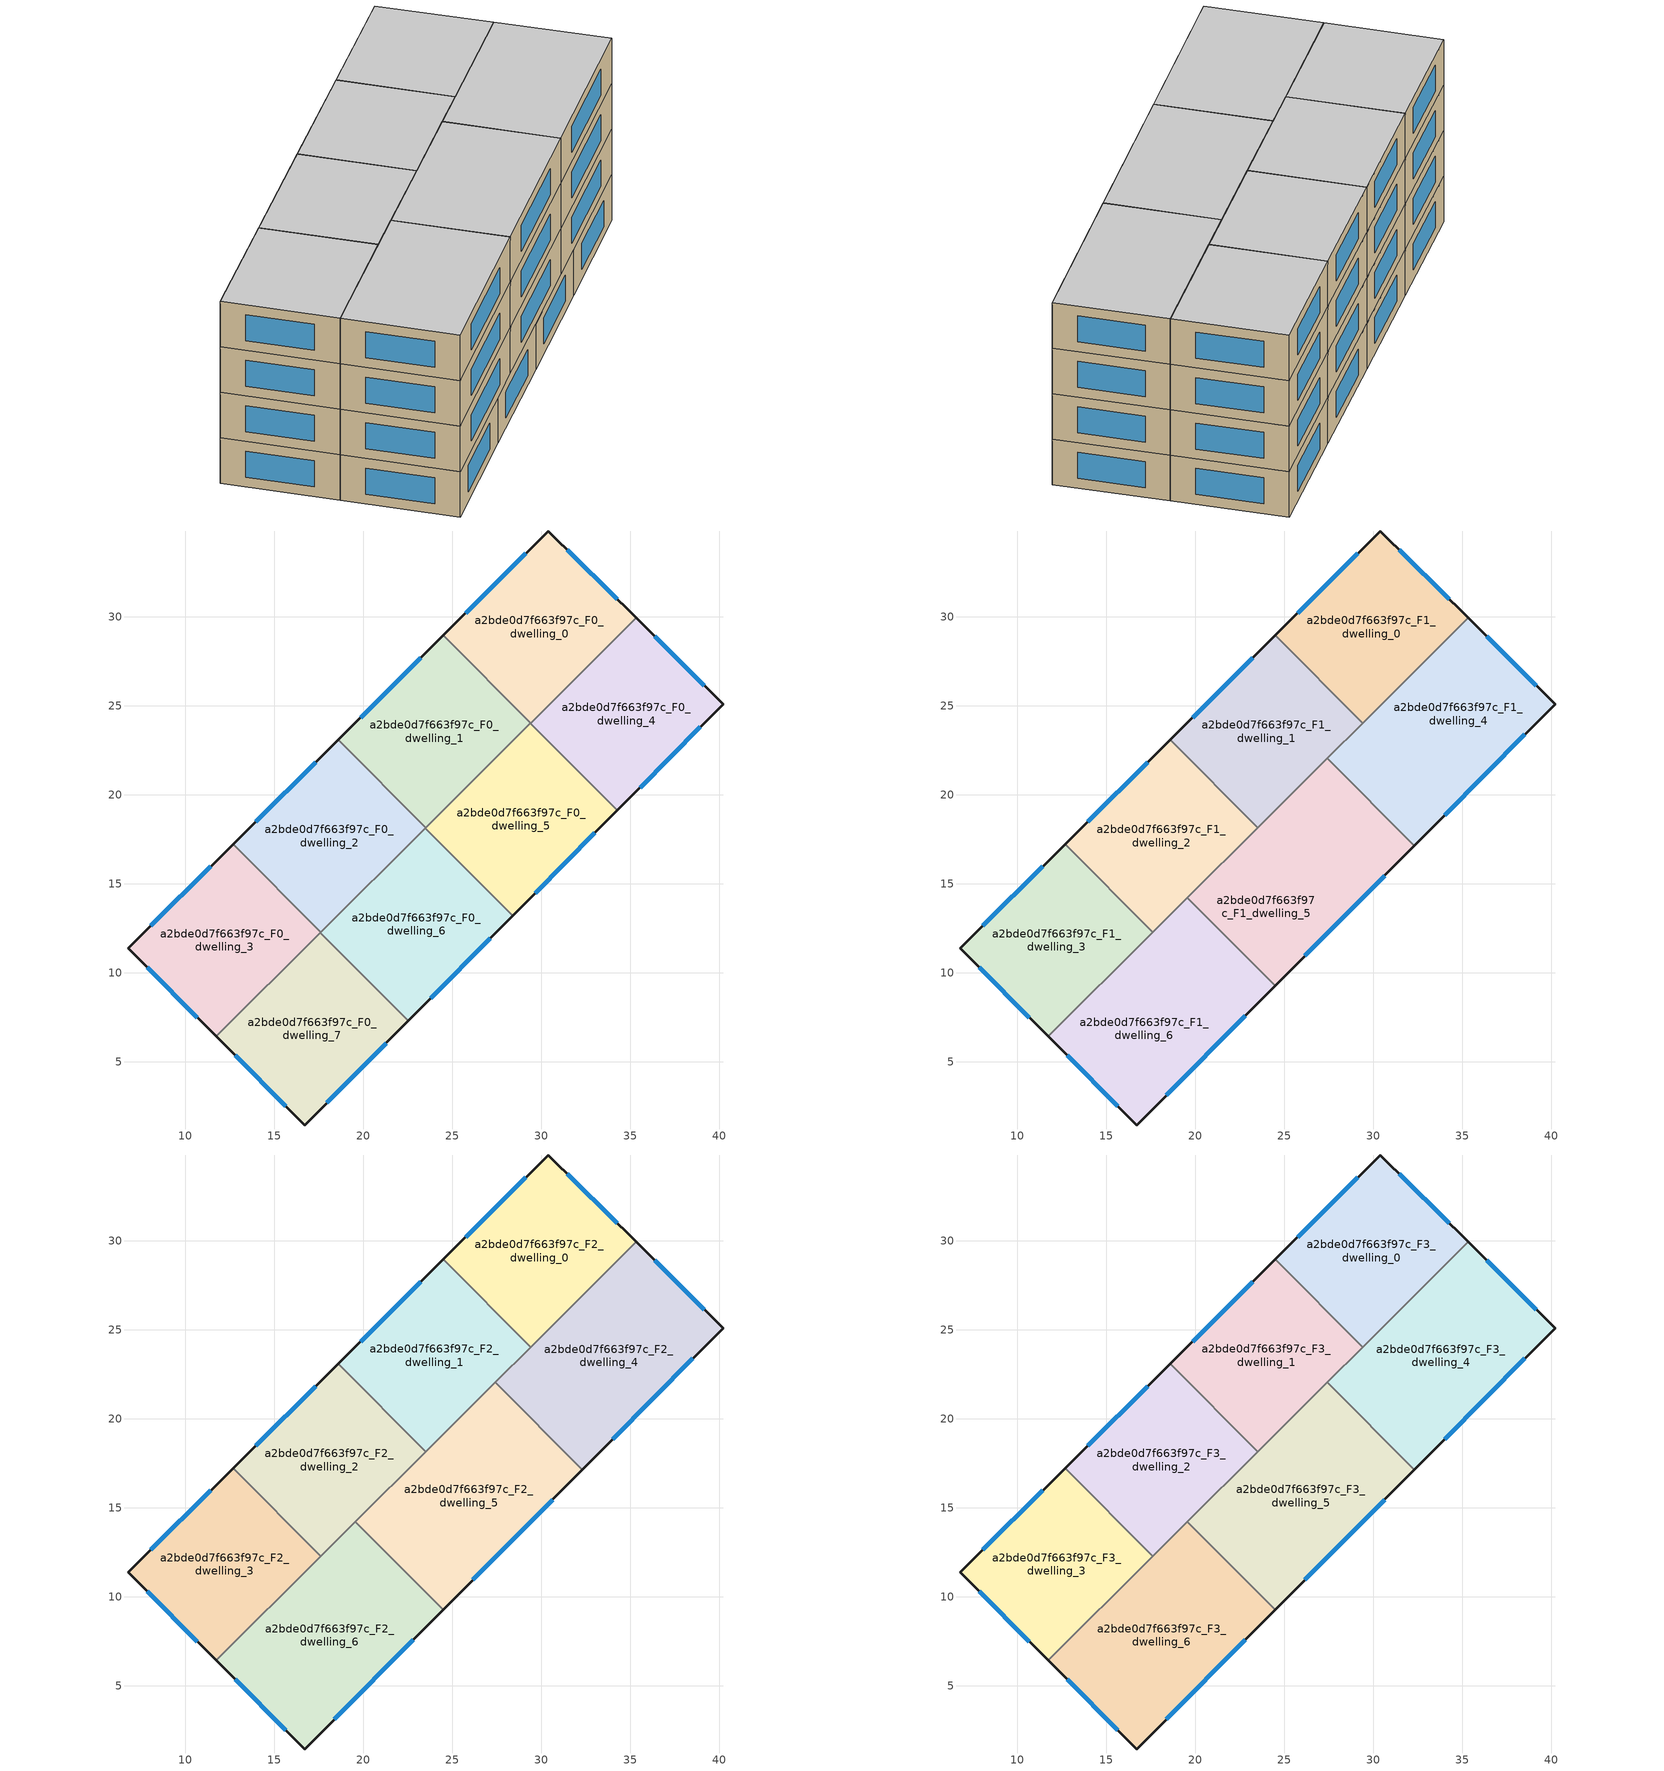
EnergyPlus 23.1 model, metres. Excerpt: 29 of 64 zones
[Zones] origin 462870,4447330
a2bde0d7f663f97c_F0_dwelling_0
 floor ground (EU_floor_Construction): 35.32,29.93 29.39,24.03 24.49,28.95 30.39,34.82 z0
 wall outside (EU_wall_Construction): 35.32,29.93 30.39,34.82 24.49,28.95 z0:3
 wall to a2bde0d7f663f97c_F0_dwelling_1 (EU_wall_Construction): 24.49,28.95 29.39,24.03 z0:3
 wall to a2bde0d7f663f97c_F0_dwelling_4 (EU_wall_Construction): 29.39,24.03 35.32,29.93 z0:3
 window (EU_Window_Construction): 34.26,30.98 31.45,33.77 / 29.13,33.56 25.75,30.21 z0.64:2.36
a2bde0d7f663f97c_F0_dwelling_1
 floor ground (EU_floor_Construction): 24.49,28.95 29.39,24.03 23.5,18.15 18.58,23.08 z0
 wall outside (EU_wall_Construction): 24.49,28.95 18.58,23.08 z0:3
 wall to a2bde0d7f663f97c_F0_dwelling_2 (EU_wall_Construction): 18.58,23.08 23.5,18.15 z0:3
 wall to a2bde0d7f663f97c_F0_dwelling_5 (EU_wall_Construction): 23.5,18.15 29.39,24.02 z0:3
 wall to a2bde0d7f663f97c_F0_dwelling_4 (EU_wall_Construction): 29.39,24.02 29.39,24.03 z0:3
 window (EU_Window_Construction): 23.22,27.69 19.85,24.34 z0.64:2.36
a2bde0d7f663f97c_F0_dwelling_2
 floor ground (EU_floor_Construction): 18.58,23.08 23.5,18.15 17.61,12.28 12.68,17.22 z0
 wall outside (EU_wall_Construction): 18.58,23.08 12.68,17.22 z0:3
 wall to a2bde0d7f663f97c_F0_dwelling_3 (EU_wall_Construction): 12.68,17.22 17.61,12.28 z0:3
 wall to a2bde0d7f663f97c_F0_dwelling_6 (EU_wall_Construction): 17.61,12.28 23.47,18.13 z0:3
 wall to a2bde0d7f663f97c_F0_dwelling_5 (EU_wall_Construction): 23.47,18.13 23.5,18.15 z0:3
 window (EU_Window_Construction): 17.32,21.83 13.95,18.48 z0.64:2.36
a2bde0d7f663f97c_F0_dwelling_3
 floor ground (EU_floor_Construction): 12.68,17.22 17.61,12.28 11.74,6.43 6.8,11.38 z0
 wall outside (EU_wall_Construction): 12.68,17.22 6.8,11.38 11.74,6.43 z0:3
 wall to a2bde0d7f663f97c_F0_dwelling_7 (EU_wall_Construction): 11.74,6.43 17.59,12.26 z0:3
 wall to a2bde0d7f663f97c_F0_dwelling_6 (EU_wall_Construction): 17.59,12.26 17.61,12.28 z0:3
 window (EU_Window_Construction): 7.86,10.32 10.68,7.49 / 11.42,15.97 8.06,12.63 z0.64:2.36
a2bde0d7f663f97c_F0_dwelling_4
 floor ground (EU_floor_Construction): 40.2,25.09 34.27,19.12 29.39,24.02 35.32,29.93 z0
 wall outside (EU_wall_Construction): 34.27,19.12 40.2,25.09 35.32,29.93 z0:3
 wall to a2bde0d7f663f97c_F0_dwelling_5 (EU_wall_Construction): 29.39,24.02 34.27,19.12 z0:3
 wall adiabatic (EU_wall_Construction): 29.39,24.02 23.5,18.15 / 29.39,24.02 23.5,18.15 z0:3
 window (EU_Window_Construction): 39.16,26.13 36.36,28.9 / 35.54,20.4 38.93,23.81 z0.64:2.36
a2bde0d7f663f97c_F0_dwelling_5
 floor ground (EU_floor_Construction): 29.39,24.02 34.27,19.12 28.38,13.2 23.47,18.13 z0
 wall outside (EU_wall_Construction): 28.38,13.2 34.27,19.12 z0:3
 wall to a2bde0d7f663f97c_F0_dwelling_6 (EU_wall_Construction): 23.47,18.13 28.38,13.2 z0:3
 window (EU_Window_Construction): 29.64,14.47 33.01,17.85 z0.64:2.36
a2bde0d7f663f97c_F0_dwelling_6
 floor ground (EU_floor_Construction): 23.47,18.13 28.38,13.2 22.53,7.31 17.59,12.26 z0
 wall outside (EU_wall_Construction): 22.53,7.31 28.38,13.2 z0:3
 wall to a2bde0d7f663f97c_F0_dwelling_7 (EU_wall_Construction): 17.59,12.26 22.53,7.31 z0:3
 window (EU_Window_Construction): 23.78,8.57 27.13,11.94 z0.64:2.36
a2bde0d7f663f97c_F0_dwelling_7
 floor ground (EU_floor_Construction): 17.59,12.26 22.53,7.31 16.7,1.45 11.74,6.43 z0
 wall outside (EU_wall_Construction): 11.74,6.43 16.7,1.45 22.53,7.31 z0:3
 window (EU_Window_Construction): 17.95,2.71 21.28,6.06 / 12.8,5.36 15.64,2.52 z0.64:2.36
a2bde0d7f663f97c_F1_dwelling_0
 floor to a2bde0d7f663f97c_F0_dwelling_0 (EU_floor_Construction): 35.32,29.93 29.39,24.03 24.49,28.95 30.39,34.82 z3
 wall outside (EU_wall_Construction): 35.32,29.93 30.39,34.82 24.49,28.95 z3:6
 wall to a2bde0d7f663f97c_F1_dwelling_1 (EU_wall_Construction): 24.49,28.95 29.39,24.03 z3:6
 wall to a2bde0d7f663f97c_F1_dwelling_4 (EU_wall_Construction): 29.39,24.03 35.32,29.93 z3:6
 window (EU_Window_Construction): 34.26,30.98 31.45,33.77 / 29.13,33.56 25.75,30.21 z3.64:5.36
a2bde0d7f663f97c_F1_dwelling_1
 floor to a2bde0d7f663f97c_F0_dwelling_1 (EU_floor_Construction): 24.49,28.95 29.39,24.03 23.5,18.15 18.58,23.08 z3
 wall outside (EU_wall_Construction): 24.49,28.95 18.58,23.08 z3:6
 wall to a2bde0d7f663f97c_F1_dwelling_2 (EU_wall_Construction): 18.58,23.08 23.5,18.15 z3:6
 wall to a2bde0d7f663f97c_F1_dwelling_5 (EU_wall_Construction): 23.5,18.15 27.41,22.05 z3:6
 wall to a2bde0d7f663f97c_F1_dwelling_4 (EU_wall_Construction): 27.41,22.05 29.39,24.03 z3:6
 window (EU_Window_Construction): 23.22,27.69 19.85,24.34 z3.64:5.36
a2bde0d7f663f97c_F1_dwelling_2
 floor to a2bde0d7f663f97c_F0_dwelling_2 (EU_floor_Construction): 18.58,23.08 23.5,18.15 17.61,12.28 12.68,17.22 z3
 wall outside (EU_wall_Construction): 18.58,23.08 12.68,17.22 z3:6
 wall to a2bde0d7f663f97c_F1_dwelling_3 (EU_wall_Construction): 12.68,17.22 17.61,12.28 z3:6
 wall to a2bde0d7f663f97c_F1_dwelling_6 (EU_wall_Construction): 17.61,12.28 19.55,14.21 z3:6
 wall to a2bde0d7f663f97c_F1_dwelling_5 (EU_wall_Construction): 19.55,14.21 23.5,18.15 z3:6
 window (EU_Window_Construction): 17.32,21.83 13.95,18.48 z3.64:5.36
a2bde0d7f663f97c_F1_dwelling_3
 floor to a2bde0d7f663f97c_F0_dwelling_3 (EU_floor_Construction): 12.68,17.22 17.61,12.28 11.74,6.43 6.8,11.38 z3
 wall outside (EU_wall_Construction): 12.68,17.22 6.8,11.38 11.74,6.43 z3:6
 wall to a2bde0d7f663f97c_F1_dwelling_6 (EU_wall_Construction): 11.74,6.43 17.61,12.28 z3:6
 window (EU_Window_Construction): 7.86,10.32 10.68,7.49 / 11.42,15.97 8.06,12.63 z3.64:5.36
a2bde0d7f663f97c_F1_dwelling_4
 floor to a2bde0d7f663f97c_F0_dwelling_4 (EU_floor_Construction): 40.2,25.09 34.27,19.12 29.39,24.02 35.32,29.93 z3
 floor to a2bde0d7f663f97c_F0_dwelling_5 (EU_floor_Construction): 29.39,24.02 34.27,19.12 32.3,17.14 27.41,22.05 z3
 wall outside (EU_wall_Construction): 32.3,17.14 40.2,25.09 35.32,29.93 z3:6
 wall to a2bde0d7f663f97c_F1_dwelling_5 (EU_wall_Construction): 27.41,22.05 32.3,17.14 z3:6
 wall adiabatic (EU_wall_Construction): 27.41,22.05 23.5,18.15 / 27.41,22.05 23.5,18.15 z3:6
 window (EU_Window_Construction): 39.16,26.13 36.36,28.9 / 34,18.85 38.51,23.39 z3.64:5.36
a2bde0d7f663f97c_F1_dwelling_5
 floor to a2bde0d7f663f97c_F0_dwelling_5 (EU_floor_Construction): 27.41,22.05 32.3,17.14 28.38,13.2 23.47,18.13 z3
 floor to a2bde0d7f663f97c_F0_dwelling_6 (EU_floor_Construction): 23.47,18.13 28.38,13.2 24.47,9.27 19.55,14.21 z3
 wall outside (EU_wall_Construction): 24.47,9.27 32.3,17.14 z3:6
 wall to a2bde0d7f663f97c_F1_dwelling_6 (EU_wall_Construction): 19.55,14.21 24.47,9.27 z3:6
 window (EU_Window_Construction): 26.15,10.96 30.63,15.46 z3.64:5.36
a2bde0d7f663f97c_F1_dwelling_6
 floor to a2bde0d7f663f97c_F0_dwelling_6 (EU_floor_Construction): 19.55,14.21 24.47,9.27 22.53,7.31 17.59,12.26 z3
 floor to a2bde0d7f663f97c_F0_dwelling_7 (EU_floor_Construction): 17.59,12.26 22.53,7.31 16.7,1.45 11.74,6.43 z3
 wall outside (EU_wall_Construction): 11.74,6.43 16.7,1.45 24.47,9.27 z3:6
 window (EU_Window_Construction): 18.36,3.13 22.81,7.6 / 12.8,5.36 15.64,2.52 z3.64:5.36
a2bde0d7f663f97c_F2_dwelling_0
 floor to a2bde0d7f663f97c_F1_dwelling_0 (EU_floor_Construction): 35.32,29.93 29.39,24.03 24.49,28.95 30.39,34.82 z6
 wall outside (EU_wall_Construction): 35.32,29.93 30.39,34.82 24.49,28.95 z6:9
 wall to a2bde0d7f663f97c_F2_dwelling_1 (EU_wall_Construction): 24.49,28.95 29.39,24.03 z6:9
 wall to a2bde0d7f663f97c_F2_dwelling_4 (EU_wall_Construction): 29.39,24.03 35.32,29.93 z6:9
 window (EU_Window_Construction): 34.26,30.98 31.45,33.77 / 29.13,33.56 25.75,30.21 z6.64:8.36
a2bde0d7f663f97c_F2_dwelling_1
 floor to a2bde0d7f663f97c_F1_dwelling_1 (EU_floor_Construction): 24.49,28.95 29.39,24.03 23.5,18.15 18.58,23.08 z6
 wall outside (EU_wall_Construction): 24.49,28.95 18.58,23.08 z6:9
 wall to a2bde0d7f663f97c_F2_dwelling_2 (EU_wall_Construction): 18.58,23.08 23.5,18.15 z6:9
 wall to a2bde0d7f663f97c_F2_dwelling_5 (EU_wall_Construction): 23.5,18.15 27.41,22.05 z6:9
 wall to a2bde0d7f663f97c_F2_dwelling_4 (EU_wall_Construction): 27.41,22.05 29.39,24.03 z6:9
 window (EU_Window_Construction): 23.22,27.69 19.85,24.34 z6.64:8.36
a2bde0d7f663f97c_F2_dwelling_2
 floor to a2bde0d7f663f97c_F1_dwelling_2 (EU_floor_Construction): 18.58,23.08 23.5,18.15 17.61,12.28 12.68,17.22 z6
 wall outside (EU_wall_Construction): 18.58,23.08 12.68,17.22 z6:9
 wall to a2bde0d7f663f97c_F2_dwelling_3 (EU_wall_Construction): 12.68,17.22 17.61,12.28 z6:9
 wall to a2bde0d7f663f97c_F2_dwelling_6 (EU_wall_Construction): 17.61,12.28 19.55,14.21 z6:9
 wall to a2bde0d7f663f97c_F2_dwelling_5 (EU_wall_Construction): 19.55,14.21 23.5,18.15 z6:9
 window (EU_Window_Construction): 17.32,21.83 13.95,18.48 z6.64:8.36
a2bde0d7f663f97c_F2_dwelling_3
 floor to a2bde0d7f663f97c_F1_dwelling_3 (EU_floor_Construction): 12.68,17.22 17.61,12.28 11.74,6.43 6.8,11.38 z6
 wall outside (EU_wall_Construction): 12.68,17.22 6.8,11.38 11.74,6.43 z6:9
 wall to a2bde0d7f663f97c_F2_dwelling_6 (EU_wall_Construction): 11.74,6.43 17.61,12.28 z6:9
 window (EU_Window_Construction): 7.86,10.32 10.68,7.49 / 11.42,15.97 8.06,12.63 z6.64:8.36
a2bde0d7f663f97c_F2_dwelling_4
 floor to a2bde0d7f663f97c_F1_dwelling_4 (EU_floor_Construction): 40.2,25.09 32.3,17.14 27.41,22.05 35.32,29.93 z6
 wall outside (EU_wall_Construction): 32.3,17.14 40.2,25.09 35.32,29.93 z6:9
 wall to a2bde0d7f663f97c_F2_dwelling_5 (EU_wall_Construction): 27.41,22.05 32.3,17.14 z6:9
 wall adiabatic (EU_wall_Construction): 27.41,22.05 23.5,18.15 / 27.41,22.05 23.5,18.15 z6:9
 window (EU_Window_Construction): 39.16,26.13 36.36,28.9 / 34,18.85 38.51,23.39 z6.64:8.36
a2bde0d7f663f97c_F2_dwelling_5
 floor to a2bde0d7f663f97c_F1_dwelling_5 (EU_floor_Construction): 27.41,22.05 32.3,17.14 24.47,9.27 19.55,14.21 z6
 wall outside (EU_wall_Construction): 24.47,9.27 32.3,17.14 z6:9
 wall to a2bde0d7f663f97c_F2_dwelling_6 (EU_wall_Construction): 19.55,14.21 24.47,9.27 z6:9
 window (EU_Window_Construction): 26.15,10.96 30.63,15.46 z6.64:8.36
a2bde0d7f663f97c_F2_dwelling_6
 floor to a2bde0d7f663f97c_F1_dwelling_6 (EU_floor_Construction): 19.55,14.21 24.47,9.27 16.7,1.45 11.74,6.43 z6
 wall outside (EU_wall_Construction): 11.74,6.43 16.7,1.45 24.47,9.27 z6:9
 window (EU_Window_Construction): 18.36,3.13 22.81,7.6 / 12.8,5.36 15.64,2.52 z6.64:8.36
a2bde0d7f663f97c_F3_dwelling_0
 floor to a2bde0d7f663f97c_F2_dwelling_0 (EU_floor_Construction): 35.32,29.93 29.39,24.03 24.49,28.95 30.39,34.82 z9
 wall outside (EU_wall_Construction): 35.32,29.93 30.39,34.82 24.49,28.95 z9:12
 wall to a2bde0d7f663f97c_F3_dwelling_1 (EU_wall_Construction): 24.49,28.95 29.39,24.03 z9:12
 wall to a2bde0d7f663f97c_F3_dwelling_4 (EU_wall_Construction): 29.39,24.03 35.32,29.93 z9:12
 window (EU_Window_Construction): 34.26,30.98 31.45,33.77 / 29.13,33.56 25.75,30.21 z9.64:11.36
 ceiling to a2bde0d7f663f97c_F4_dwelling_0 (EU_floor_Construction): 35.32,29.93 30.39,34.82 24.49,28.95 29.39,24.03 z12
a2bde0d7f663f97c_F3_dwelling_1
 floor to a2bde0d7f663f97c_F2_dwelling_1 (EU_floor_Construction): 24.49,28.95 29.39,24.03 23.5,18.15 18.58,23.08 z9
 wall outside (EU_wall_Construction): 24.49,28.95 18.58,23.08 z9:12
 wall to a2bde0d7f663f97c_F3_dwelling_2 (EU_wall_Construction): 18.58,23.08 23.5,18.15 z9:12
 wall to a2bde0d7f663f97c_F3_dwelling_5 (EU_wall_Construction): 23.5,18.15 27.41,22.05 z9:12
 wall to a2bde0d7f663f97c_F3_dwelling_4 (EU_wall_Construction): 27.41,22.05 29.39,24.03 z9:12
 window (EU_Window_Construction): 23.22,27.69 19.85,24.34 z9.64:11.36
 ceiling to a2bde0d7f663f97c_F4_dwelling_1 (EU_floor_Construction): 29.39,24.03 24.49,28.95 18.58,23.08 23.5,18.15 z12
a2bde0d7f663f97c_F3_dwelling_2
 floor to a2bde0d7f663f97c_F2_dwelling_2 (EU_floor_Construction): 18.58,23.08 23.5,18.15 17.61,12.28 12.68,17.22 z9
 wall outside (EU_wall_Construction): 18.58,23.08 12.68,17.22 z9:12
 wall to a2bde0d7f663f97c_F3_dwelling_3 (EU_wall_Construction): 12.68,17.22 17.61,12.28 z9:12
 wall to a2bde0d7f663f97c_F3_dwelling_6 (EU_wall_Construction): 17.61,12.28 19.55,14.21 z9:12
 wall to a2bde0d7f663f97c_F3_dwelling_5 (EU_wall_Construction): 19.55,14.21 23.5,18.15 z9:12
 window (EU_Window_Construction): 17.32,21.83 13.95,18.48 z9.64:11.36
 ceiling to a2bde0d7f663f97c_F4_dwelling_2 (EU_floor_Construction): 23.5,18.15 18.58,23.08 12.68,17.22 17.61,12.28 z12
a2bde0d7f663f97c_F3_dwelling_3
 floor to a2bde0d7f663f97c_F2_dwelling_3 (EU_floor_Construction): 12.68,17.22 17.61,12.28 11.74,6.43 6.8,11.38 z9
 wall outside (EU_wall_Construction): 12.68,17.22 6.8,11.38 11.74,6.43 z9:12
 wall to a2bde0d7f663f97c_F3_dwelling_6 (EU_wall_Construction): 11.74,6.43 17.61,12.28 z9:12
 window (EU_Window_Construction): 7.86,10.32 10.68,7.49 / 11.42,15.97 8.06,12.63 z9.64:11.36
 ceiling to a2bde0d7f663f97c_F4_dwelling_3 (EU_floor_Construction): 17.61,12.28 12.68,17.22 6.8,11.38 11.74,6.43 z12
a2bde0d7f663f97c_F3_dwelling_4
 floor to a2bde0d7f663f97c_F2_dwelling_4 (EU_floor_Construction): 40.2,25.09 32.3,17.14 27.41,22.05 35.32,29.93 z9
 wall outside (EU_wall_Construction): 32.3,17.14 40.2,25.09 35.32,29.93 z9:12
 wall to a2bde0d7f663f97c_F3_dwelling_5 (EU_wall_Construction): 27.41,22.05 32.3,17.14 z9:12
 wall adiabatic (EU_wall_Construction): 27.41,22.05 23.5,18.15 / 27.41,22.05 23.5,18.15 z9:12
 window (EU_Window_Construction): 39.16,26.13 36.36,28.9 / 34,18.85 38.51,23.39 z9.64:11.36
 ceiling to a2bde0d7f663f97c_F4_dwelling_4 (EU_floor_Construction): 32.3,17.14 40.2,25.09 35.32,29.93 27.41,22.05 z12
a2bde0d7f663f97c_F3_dwelling_5
 floor to a2bde0d7f663f97c_F2_dwelling_5 (EU_floor_Construction): 27.41,22.05 32.3,17.14 24.47,9.27 19.55,14.21 z9
 wall outside (EU_wall_Construction): 24.47,9.27 32.3,17.14 z9:12
 wall to a2bde0d7f663f97c_F3_dwelling_6 (EU_wall_Construction): 19.55,14.21 24.47,9.27 z9:12
 window (EU_Window_Construction): 26.15,10.96 30.63,15.46 z9.64:11.36
 ceiling to a2bde0d7f663f97c_F4_dwelling_5 (EU_floor_Construction): 24.47,9.27 32.3,17.14 27.41,22.05 19.55,14.21 z12
a2bde0d7f663f97c_F3_dwelling_6
 floor to a2bde0d7f663f97c_F2_dwelling_6 (EU_floor_Construction): 19.55,14.21 24.47,9.27 16.7,1.45 11.74,6.43 z9
 wall outside (EU_wall_Construction): 11.74,6.43 16.7,1.45 24.47,9.27 z9:12
 window (EU_Window_Construction): 18.36,3.13 22.81,7.6 / 12.8,5.36 15.64,2.52 z9.64:11.36
 ceiling to a2bde0d7f663f97c_F4_dwelling_6 (EU_floor_Construction): 16.7,1.45 24.47,9.27 19.55,14.21 11.74,6.43 z12
[Building]
EU S2 Campaign: North Axis=0; Terrain=City; Solar Distribution=FullExterior
[Site:Location]
Yerevan-Zvartnots.Intl.AP: Latitude=40.15; Longitude=44.383; Time Zone=4; Elevation=854
[SizingPeriod:WeatherFileDays]
AnnualSizingPeriod: Begin Month=1; Begin Day of Month=1; End Month=12; End Day of Month=31; Day of Week for Start Day=Monday; Use Weather File Daylight Saving Period=No; Use Weather File Rain and Snow Indicators=No
[MATERIAL]
EU_InternalMass_Material: Roughness=MediumRough; Thickness=0.1; Conductivity=1; Density=1800; Specific Heat=900; Thermal Absorptance=0.9; Solar Absorptance=0.7; Visible Absorptance=0.7
[MATERIAL:NOMASS] Roughness=MediumRough; Thermal Absorptance=0.9; Solar Absorptance=0.7; Visible Absorptance=0.7
Name | Thermal Resistance
EU_wall_NoMass | 1.05043
EU_floor_NoMass | 0.478065
[WINDOWMATERIAL:SIMPLEGLAZINGSYSTEM]
EU_Window_SimpleGlazing: UFactor=2.5566; Solar Heat Gain Coefficient=0.75; Visible Transmittance=0.75
[CONSTRUCTION]
EU_wall_Construction: EU_wall_NoMass
EU_floor_Construction: EU_floor_NoMass
EU_Window_Construction: EU_Window_SimpleGlazing
EU_InternalMass_Construction: EU_InternalMass_Material
[ZONE] Type=1; Multiplier=1; Ceiling Height=autocalculate; Floor Area=autocalculate; Part of Total Floor Area=Yes
Name | Volume
a2bde0d7f663f97c_F0_dwelling_0; a2bde0d7f663f97c_F1_dwelling_0; a2bde0d7f663f97c_F2_dwelling_0; a2bde0d7f663f97c_F3_dwelling_0; a2bde0d7f663f97c_F0_dwelling_7 | 173.747
a2bde0d7f663f97c_F0_dwelling_1; a2bde0d7f663f97c_F1_dwelling_1; a2bde0d7f663f97c_F2_dwelling_1; a2bde0d7f663f97c_F3_dwelling_1 | 173.745
a2bde0d7f663f97c_F0_dwelling_2; a2bde0d7f663f97c_F1_dwelling_2; a2bde0d7f663f97c_F2_dwelling_2; a2bde0d7f663f97c_F3_dwelling_2 | 173.759
a2bde0d7f663f97c_F0_dwelling_3; a2bde0d7f663f97c_F1_dwelling_3; a2bde0d7f663f97c_F2_dwelling_3; a2bde0d7f663f97c_F3_dwelling_3; a2bde0d7f663f97c_F0_dwelling_6 | 173.754
a2bde0d7f663f97c_F0_dwelling_4 | 173.748
a2bde0d7f663f97c_F1_dwelling_4; a2bde0d7f663f97c_F2_dwelling_4; a2bde0d7f663f97c_F3_dwelling_4 | 231.664
a2bde0d7f663f97c_F0_dwelling_5 | 173.752
a2bde0d7f663f97c_F1_dwelling_5; a2bde0d7f663f97c_F2_dwelling_5; a2bde0d7f663f97c_F3_dwelling_5 | 231.635
a2bde0d7f663f97c_F1_dwelling_6; a2bde0d7f663f97c_F2_dwelling_6; a2bde0d7f663f97c_F3_dwelling_6 | 231.675
[INTERNALMASS] Construction=EU_InternalMass_Construction
Name | Zone or ZoneList | Surface Area
a2bde0d7f663f97c_F0_dwelling_0_EU_InternalMass | a2bde0d7f663f97c_F0_dwelling_0 | 57.9157
a2bde0d7f663f97c_F0_dwelling_1_EU_InternalMass | a2bde0d7f663f97c_F0_dwelling_1 | 57.9151
a2bde0d7f663f97c_F0_dwelling_2_EU_InternalMass | a2bde0d7f663f97c_F0_dwelling_2 | 57.9195
a2bde0d7f663f97c_F0_dwelling_3_EU_InternalMass | a2bde0d7f663f97c_F0_dwelling_3 | 57.918
a2bde0d7f663f97c_F0_dwelling_4_EU_InternalMass | a2bde0d7f663f97c_F0_dwelling_4 | 57.9188
a2bde0d7f663f97c_F0_dwelling_5_EU_InternalMass | a2bde0d7f663f97c_F0_dwelling_5 | 57.9172
a2bde0d7f663f97c_F0_dwelling_6_EU_InternalMass | a2bde0d7f663f97c_F0_dwelling_6 | 57.9181
a2bde0d7f663f97c_F0_dwelling_7_EU_InternalMass | a2bde0d7f663f97c_F0_dwelling_7 | 57.9158
a2bde0d7f663f97c_F1_dwelling_0_EU_InternalMass | a2bde0d7f663f97c_F1_dwelling_0 | 57.9157
a2bde0d7f663f97c_F1_dwelling_1_EU_InternalMass | a2bde0d7f663f97c_F1_dwelling_1 | 57.9151
a2bde0d7f663f97c_F1_dwelling_2_EU_InternalMass | a2bde0d7f663f97c_F1_dwelling_2 | 57.9195
a2bde0d7f663f97c_F1_dwelling_3_EU_InternalMass | a2bde0d7f663f97c_F1_dwelling_3 | 57.918
a2bde0d7f663f97c_F1_dwelling_4_EU_InternalMass | a2bde0d7f663f97c_F1_dwelling_4 | 77.2239
a2bde0d7f663f97c_F1_dwelling_5_EU_InternalMass | a2bde0d7f663f97c_F1_dwelling_5 | 77.2116
a2bde0d7f663f97c_F1_dwelling_6_EU_InternalMass | a2bde0d7f663f97c_F1_dwelling_6 | 77.2249
a2bde0d7f663f97c_F2_dwelling_0_EU_InternalMass | a2bde0d7f663f97c_F2_dwelling_0 | 57.9157
a2bde0d7f663f97c_F2_dwelling_1_EU_InternalMass | a2bde0d7f663f97c_F2_dwelling_1 | 57.9151
a2bde0d7f663f97c_F2_dwelling_2_EU_InternalMass | a2bde0d7f663f97c_F2_dwelling_2 | 57.9195
a2bde0d7f663f97c_F2_dwelling_3_EU_InternalMass | a2bde0d7f663f97c_F2_dwelling_3 | 57.918
a2bde0d7f663f97c_F2_dwelling_4_EU_InternalMass | a2bde0d7f663f97c_F2_dwelling_4 | 77.2239
a2bde0d7f663f97c_F2_dwelling_5_EU_InternalMass | a2bde0d7f663f97c_F2_dwelling_5 | 77.2116
a2bde0d7f663f97c_F2_dwelling_6_EU_InternalMass | a2bde0d7f663f97c_F2_dwelling_6 | 77.2249
a2bde0d7f663f97c_F3_dwelling_0_EU_InternalMass | a2bde0d7f663f97c_F3_dwelling_0 | 57.9157
a2bde0d7f663f97c_F3_dwelling_1_EU_InternalMass | a2bde0d7f663f97c_F3_dwelling_1 | 57.9151
a2bde0d7f663f97c_F3_dwelling_2_EU_InternalMass | a2bde0d7f663f97c_F3_dwelling_2 | 57.9195
a2bde0d7f663f97c_F3_dwelling_3_EU_InternalMass | a2bde0d7f663f97c_F3_dwelling_3 | 57.918
a2bde0d7f663f97c_F3_dwelling_4_EU_InternalMass | a2bde0d7f663f97c_F3_dwelling_4 | 77.2239
a2bde0d7f663f97c_F3_dwelling_5_EU_InternalMass | a2bde0d7f663f97c_F3_dwelling_5 | 77.2116
a2bde0d7f663f97c_F3_dwelling_6_EU_InternalMass | a2bde0d7f663f97c_F3_dwelling_6 | 77.2249
[OTHEREQUIPMENT] Fuel Type=Electricity; Design Level Calculation Method=Watts/Area; Power per Zone Floor Area=1; Fraction Latent=0; Fraction Radiant=0; Fraction Lost=0; Carbon Dioxide Generation Rate=0; EndUse Subcategory=EU_Step8_InternalGains
Name | Zone or ZoneList or Space or SpaceList | Schedule
EU_Step8_InternalGain_a2bde0d7f663f97c_F0_dwelling_0_f000 | a2bde0d7f663f97c_F0_dwelling_0 | EU_Step8_GainSchedule_a2bde0d7f663f97c_F0_dwelling_0_f000
EU_Step8_InternalGain_a2bde0d7f663f97c_F0_dwelling_1_f000 | a2bde0d7f663f97c_F0_dwelling_1 | EU_Step8_GainSchedule_a2bde0d7f663f97c_F0_dwelling_1_f000
EU_Step8_InternalGain_a2bde0d7f663f97c_F0_dwelling_2_f000 | a2bde0d7f663f97c_F0_dwelling_2 | EU_Step8_GainSchedule_a2bde0d7f663f97c_F0_dwelling_2_f000
EU_Step8_InternalGain_a2bde0d7f663f97c_F0_dwelling_3_f000 | a2bde0d7f663f97c_F0_dwelling_3 | EU_Step8_GainSchedule_a2bde0d7f663f97c_F0_dwelling_3_f000
EU_Step8_InternalGain_a2bde0d7f663f97c_F0_dwelling_4_f000 | a2bde0d7f663f97c_F0_dwelling_4 | EU_Step8_GainSchedule_a2bde0d7f663f97c_F0_dwelling_4_f000
EU_Step8_InternalGain_a2bde0d7f663f97c_F0_dwelling_5_f000 | a2bde0d7f663f97c_F0_dwelling_5 | EU_Step8_GainSchedule_a2bde0d7f663f97c_F0_dwelling_5_f000
EU_Step8_InternalGain_a2bde0d7f663f97c_F0_dwelling_6_f000 | a2bde0d7f663f97c_F0_dwelling_6 | EU_Step8_GainSchedule_a2bde0d7f663f97c_F0_dwelling_6_f000
EU_Step8_InternalGain_a2bde0d7f663f97c_F0_dwelling_7_f000 | a2bde0d7f663f97c_F0_dwelling_7 | EU_Step8_GainSchedule_a2bde0d7f663f97c_F0_dwelling_7_f000
EU_Step8_InternalGain_a2bde0d7f663f97c_F1_dwelling_0_f000 | a2bde0d7f663f97c_F1_dwelling_0 | EU_Step8_GainSchedule_a2bde0d7f663f97c_F1_dwelling_0_f000
EU_Step8_InternalGain_a2bde0d7f663f97c_F1_dwelling_1_f000 | a2bde0d7f663f97c_F1_dwelling_1 | EU_Step8_GainSchedule_a2bde0d7f663f97c_F1_dwelling_1_f000
EU_Step8_InternalGain_a2bde0d7f663f97c_F1_dwelling_2_f000 | a2bde0d7f663f97c_F1_dwelling_2 | EU_Step8_GainSchedule_a2bde0d7f663f97c_F1_dwelling_2_f000
EU_Step8_InternalGain_a2bde0d7f663f97c_F1_dwelling_3_f000 | a2bde0d7f663f97c_F1_dwelling_3 | EU_Step8_GainSchedule_a2bde0d7f663f97c_F1_dwelling_3_f000
EU_Step8_InternalGain_a2bde0d7f663f97c_F1_dwelling_4_f000 | a2bde0d7f663f97c_F1_dwelling_4 | EU_Step8_GainSchedule_a2bde0d7f663f97c_F1_dwelling_4_f000
EU_Step8_InternalGain_a2bde0d7f663f97c_F1_dwelling_5_f000 | a2bde0d7f663f97c_F1_dwelling_5 | EU_Step8_GainSchedule_a2bde0d7f663f97c_F1_dwelling_5_f000
EU_Step8_InternalGain_a2bde0d7f663f97c_F1_dwelling_6_f000 | a2bde0d7f663f97c_F1_dwelling_6 | EU_Step8_GainSchedule_a2bde0d7f663f97c_F1_dwelling_6_f000
EU_Step8_InternalGain_a2bde0d7f663f97c_F2_dwelling_0_f000 | a2bde0d7f663f97c_F2_dwelling_0 | EU_Step8_GainSchedule_a2bde0d7f663f97c_F2_dwelling_0_f000
EU_Step8_InternalGain_a2bde0d7f663f97c_F2_dwelling_1_f000 | a2bde0d7f663f97c_F2_dwelling_1 | EU_Step8_GainSchedule_a2bde0d7f663f97c_F2_dwelling_1_f000
EU_Step8_InternalGain_a2bde0d7f663f97c_F2_dwelling_2_f000 | a2bde0d7f663f97c_F2_dwelling_2 | EU_Step8_GainSchedule_a2bde0d7f663f97c_F2_dwelling_2_f000
EU_Step8_InternalGain_a2bde0d7f663f97c_F2_dwelling_3_f000 | a2bde0d7f663f97c_F2_dwelling_3 | EU_Step8_GainSchedule_a2bde0d7f663f97c_F2_dwelling_3_f000
EU_Step8_InternalGain_a2bde0d7f663f97c_F2_dwelling_4_f000 | a2bde0d7f663f97c_F2_dwelling_4 | EU_Step8_GainSchedule_a2bde0d7f663f97c_F2_dwelling_4_f000
EU_Step8_InternalGain_a2bde0d7f663f97c_F2_dwelling_5_f000 | a2bde0d7f663f97c_F2_dwelling_5 | EU_Step8_GainSchedule_a2bde0d7f663f97c_F2_dwelling_5_f000
EU_Step8_InternalGain_a2bde0d7f663f97c_F2_dwelling_6_f000 | a2bde0d7f663f97c_F2_dwelling_6 | EU_Step8_GainSchedule_a2bde0d7f663f97c_F2_dwelling_6_f000
EU_Step8_InternalGain_a2bde0d7f663f97c_F3_dwelling_0_f000 | a2bde0d7f663f97c_F3_dwelling_0 | EU_Step8_GainSchedule_a2bde0d7f663f97c_F3_dwelling_0_f000
EU_Step8_InternalGain_a2bde0d7f663f97c_F3_dwelling_1_f000 | a2bde0d7f663f97c_F3_dwelling_1 | EU_Step8_GainSchedule_a2bde0d7f663f97c_F3_dwelling_1_f000
EU_Step8_InternalGain_a2bde0d7f663f97c_F3_dwelling_2_f000 | a2bde0d7f663f97c_F3_dwelling_2 | EU_Step8_GainSchedule_a2bde0d7f663f97c_F3_dwelling_2_f000
EU_Step8_InternalGain_a2bde0d7f663f97c_F3_dwelling_3_f000 | a2bde0d7f663f97c_F3_dwelling_3 | EU_Step8_GainSchedule_a2bde0d7f663f97c_F3_dwelling_3_f000
EU_Step8_InternalGain_a2bde0d7f663f97c_F3_dwelling_4_f000 | a2bde0d7f663f97c_F3_dwelling_4 | EU_Step8_GainSchedule_a2bde0d7f663f97c_F3_dwelling_4_f000
EU_Step8_InternalGain_a2bde0d7f663f97c_F3_dwelling_5_f000 | a2bde0d7f663f97c_F3_dwelling_5 | EU_Step8_GainSchedule_a2bde0d7f663f97c_F3_dwelling_5_f000
EU_Step8_InternalGain_a2bde0d7f663f97c_F3_dwelling_6_f000 | a2bde0d7f663f97c_F3_dwelling_6 | EU_Step8_GainSchedule_a2bde0d7f663f97c_F3_dwelling_6_f000
[ZONEVENTILATION:DESIGNFLOWRATE] Schedule=EU_AlwaysOn; Design Flow Rate Calculation Method=AirChanges/Hour; Air Changes per Hour=0.557805; Ventilation Type=Natural; Fan Pressure Rise=0; Fan Total Efficiency=1; Constant Term Coefficient=1; Temperature Term Coefficient=0; Velocity Term Coefficient=0; Velocity Squared Term Coefficient=0; Minimum Indoor Temperature=-100; Maximum Indoor Temperature=100; Delta Temperature=-100; Minimum Outdoor Temperature=-100; Maximum Outdoor Temperature=100; Maximum Wind Speed=40
Name | Zone or ZoneList or Space or SpaceList
EU_ConstantAir_a2bde0d7f663f97c_F0_dwelling_0 | a2bde0d7f663f97c_F0_dwelling_0
EU_ConstantAir_a2bde0d7f663f97c_F0_dwelling_1 | a2bde0d7f663f97c_F0_dwelling_1
EU_ConstantAir_a2bde0d7f663f97c_F0_dwelling_2 | a2bde0d7f663f97c_F0_dwelling_2
EU_ConstantAir_a2bde0d7f663f97c_F0_dwelling_3 | a2bde0d7f663f97c_F0_dwelling_3
EU_ConstantAir_a2bde0d7f663f97c_F0_dwelling_4 | a2bde0d7f663f97c_F0_dwelling_4
EU_ConstantAir_a2bde0d7f663f97c_F0_dwelling_5 | a2bde0d7f663f97c_F0_dwelling_5
EU_ConstantAir_a2bde0d7f663f97c_F0_dwelling_6 | a2bde0d7f663f97c_F0_dwelling_6
EU_ConstantAir_a2bde0d7f663f97c_F0_dwelling_7 | a2bde0d7f663f97c_F0_dwelling_7
EU_ConstantAir_a2bde0d7f663f97c_F1_dwelling_0 | a2bde0d7f663f97c_F1_dwelling_0
EU_ConstantAir_a2bde0d7f663f97c_F1_dwelling_1 | a2bde0d7f663f97c_F1_dwelling_1
EU_ConstantAir_a2bde0d7f663f97c_F1_dwelling_2 | a2bde0d7f663f97c_F1_dwelling_2
EU_ConstantAir_a2bde0d7f663f97c_F1_dwelling_3 | a2bde0d7f663f97c_F1_dwelling_3
EU_ConstantAir_a2bde0d7f663f97c_F1_dwelling_4 | a2bde0d7f663f97c_F1_dwelling_4
EU_ConstantAir_a2bde0d7f663f97c_F1_dwelling_5 | a2bde0d7f663f97c_F1_dwelling_5
EU_ConstantAir_a2bde0d7f663f97c_F1_dwelling_6 | a2bde0d7f663f97c_F1_dwelling_6
EU_ConstantAir_a2bde0d7f663f97c_F2_dwelling_0 | a2bde0d7f663f97c_F2_dwelling_0
EU_ConstantAir_a2bde0d7f663f97c_F2_dwelling_1 | a2bde0d7f663f97c_F2_dwelling_1
EU_ConstantAir_a2bde0d7f663f97c_F2_dwelling_2 | a2bde0d7f663f97c_F2_dwelling_2
EU_ConstantAir_a2bde0d7f663f97c_F2_dwelling_3 | a2bde0d7f663f97c_F2_dwelling_3
EU_ConstantAir_a2bde0d7f663f97c_F2_dwelling_4 | a2bde0d7f663f97c_F2_dwelling_4
EU_ConstantAir_a2bde0d7f663f97c_F2_dwelling_5 | a2bde0d7f663f97c_F2_dwelling_5
EU_ConstantAir_a2bde0d7f663f97c_F2_dwelling_6 | a2bde0d7f663f97c_F2_dwelling_6
EU_ConstantAir_a2bde0d7f663f97c_F3_dwelling_0 | a2bde0d7f663f97c_F3_dwelling_0
EU_ConstantAir_a2bde0d7f663f97c_F3_dwelling_1 | a2bde0d7f663f97c_F3_dwelling_1
EU_ConstantAir_a2bde0d7f663f97c_F3_dwelling_2 | a2bde0d7f663f97c_F3_dwelling_2
EU_ConstantAir_a2bde0d7f663f97c_F3_dwelling_3 | a2bde0d7f663f97c_F3_dwelling_3
EU_ConstantAir_a2bde0d7f663f97c_F3_dwelling_4 | a2bde0d7f663f97c_F3_dwelling_4
EU_ConstantAir_a2bde0d7f663f97c_F3_dwelling_5 | a2bde0d7f663f97c_F3_dwelling_5
EU_ConstantAir_a2bde0d7f663f97c_F3_dwelling_6 | a2bde0d7f663f97c_F3_dwelling_6
[HVACTEMPLATE:THERMOSTAT] Constant Heating Setpoint=20; Constant Cooling Setpoint=50
EU_HeatOnly_a2bde0d7f663f97c_F0_dwelling_0; EU_HeatOnly_a2bde0d7f663f97c_F0_dwelling_1; EU_HeatOnly_a2bde0d7f663f97c_F0_dwelling_2; EU_HeatOnly_a2bde0d7f663f97c_F0_dwelling_3; EU_HeatOnly_a2bde0d7f663f97c_F0_dwelling_4; EU_HeatOnly_a2bde0d7f663f97c_F0_dwelling_5; EU_HeatOnly_a2bde0d7f663f97c_F0_dwelling_6; EU_HeatOnly_a2bde0d7f663f97c_F0_dwelling_7; EU_HeatOnly_a2bde0d7f663f97c_F1_dwelling_0; EU_HeatOnly_a2bde0d7f663f97c_F1_dwelling_1; EU_HeatOnly_a2bde0d7f663f97c_F1_dwelling_2; EU_HeatOnly_a2bde0d7f663f97c_F1_dwelling_3; EU_HeatOnly_a2bde0d7f663f97c_F1_dwelling_4; EU_HeatOnly_a2bde0d7f663f97c_F1_dwelling_5; EU_HeatOnly_a2bde0d7f663f97c_F1_dwelling_6; EU_HeatOnly_a2bde0d7f663f97c_F2_dwelling_0; EU_HeatOnly_a2bde0d7f663f97c_F2_dwelling_1; EU_HeatOnly_a2bde0d7f663f97c_F2_dwelling_2; EU_HeatOnly_a2bde0d7f663f97c_F2_dwelling_3; EU_HeatOnly_a2bde0d7f663f97c_F2_dwelling_4; EU_HeatOnly_a2bde0d7f663f97c_F2_dwelling_5; EU_HeatOnly_a2bde0d7f663f97c_F2_dwelling_6; EU_HeatOnly_a2bde0d7f663f97c_F3_dwelling_0; EU_HeatOnly_a2bde0d7f663f97c_F3_dwelling_1; EU_HeatOnly_a2bde0d7f663f97c_F3_dwelling_2; EU_HeatOnly_a2bde0d7f663f97c_F3_dwelling_3; EU_HeatOnly_a2bde0d7f663f97c_F3_dwelling_4; EU_HeatOnly_a2bde0d7f663f97c_F3_dwelling_5; EU_HeatOnly_a2bde0d7f663f97c_F3_dwelling_6; EU_HeatOnly_a2bde0d7f663f97c_F4_dwelling_0; EU_HeatOnly_a2bde0d7f663f97c_F4_dwelling_1; EU_HeatOnly_a2bde0d7f663f97c_F4_dwelling_2; EU_HeatOnly_a2bde0d7f663f97c_F4_dwelling_3; EU_HeatOnly_a2bde0d7f663f97c_F4_dwelling_4; EU_HeatOnly_a2bde0d7f663f97c_F4_dwelling_5; EU_HeatOnly_a2bde0d7f663f97c_F4_dwelling_6; EU_HeatOnly_a2bde0d7f663f97c_F5_dwelling_0; EU_HeatOnly_a2bde0d7f663f97c_F5_dwelling_1; EU_HeatOnly_a2bde0d7f663f97c_F5_dwelling_2; EU_HeatOnly_a2bde0d7f663f97c_F5_dwelling_3; EU_HeatOnly_a2bde0d7f663f97c_F5_dwelling_4; EU_HeatOnly_a2bde0d7f663f97c_F5_dwelling_5; EU_HeatOnly_a2bde0d7f663f97c_F5_dwelling_6; EU_HeatOnly_a2bde0d7f663f97c_F6_dwelling_0; EU_HeatOnly_a2bde0d7f663f97c_F6_dwelling_1; EU_HeatOnly_a2bde0d7f663f97c_F6_dwelling_2; EU_HeatOnly_a2bde0d7f663f97c_F6_dwelling_3; EU_HeatOnly_a2bde0d7f663f97c_F6_dwelling_4; EU_HeatOnly_a2bde0d7f663f97c_F6_dwelling_5; EU_HeatOnly_a2bde0d7f663f97c_F6_dwelling_6; EU_HeatOnly_a2bde0d7f663f97c_F7_dwelling_0; EU_HeatOnly_a2bde0d7f663f97c_F7_dwelling_1; EU_HeatOnly_a2bde0d7f663f97c_F7_dwelling_2; EU_HeatOnly_a2bde0d7f663f97c_F7_dwelling_3; EU_HeatOnly_a2bde0d7f663f97c_F7_dwelling_4; EU_HeatOnly_a2bde0d7f663f97c_F7_dwelling_5; EU_HeatOnly_a2bde0d7f663f97c_F7_dwelling_6; EU_HeatOnly_a2bde0d7f663f97c_F8_dwelling_0; EU_HeatOnly_a2bde0d7f663f97c_F8_dwelling_1; EU_HeatOnly_a2bde0d7f663f97c_F8_dwelling_2; EU_HeatOnly_a2bde0d7f663f97c_F8_dwelling_3
[HVACTEMPLATE:ZONE:IDEALLOADSAIRSYSTEM] System Availability Schedule=EU_AlwaysOn; Maximum Heating Supply Air Temperature=50; Minimum Cooling Supply Air Temperature=13; Maximum Heating Supply Air Humidity Ratio=0.0156; Minimum Cooling Supply Air Humidity Ratio=0.0077; Heating Limit=NoLimit; Cooling Limit=NoLimit; Heating Availability Schedule=EU_AlwaysOn; Cooling Availability Schedule=EU_CoolingOff; Dehumidification Control Type=ConstantSensibleHeatRatio; Cooling Sensible Heat Ratio=0.7; Dehumidification Setpoint=60; Humidification Control Type=None; Humidification Setpoint=30; Outdoor Air Method=None; Outdoor Air Flow Rate per Person=0.00944; Outdoor Air Flow Rate per Zone Floor Area=0; Outdoor Air Flow Rate per Zone=0; Demand Controlled Ventilation Type=None; Outdoor Air Economizer Type=NoEconomizer; Heat Recovery Type=None; Sensible Heat Recovery Effectiveness=0.7; Latent Heat Recovery Effectiveness=0.65
Name | Template Thermostat
a2bde0d7f663f97c_F0_dwelling_0 | EU_HeatOnly_a2bde0d7f663f97c_F0_dwelling_0
a2bde0d7f663f97c_F0_dwelling_1 | EU_HeatOnly_a2bde0d7f663f97c_F0_dwelling_1
a2bde0d7f663f97c_F0_dwelling_2 | EU_HeatOnly_a2bde0d7f663f97c_F0_dwelling_2
a2bde0d7f663f97c_F0_dwelling_3 | EU_HeatOnly_a2bde0d7f663f97c_F0_dwelling_3
a2bde0d7f663f97c_F0_dwelling_4 | EU_HeatOnly_a2bde0d7f663f97c_F0_dwelling_4
a2bde0d7f663f97c_F0_dwelling_5 | EU_HeatOnly_a2bde0d7f663f97c_F0_dwelling_5
a2bde0d7f663f97c_F0_dwelling_6 | EU_HeatOnly_a2bde0d7f663f97c_F0_dwelling_6
a2bde0d7f663f97c_F0_dwelling_7 | EU_HeatOnly_a2bde0d7f663f97c_F0_dwelling_7
a2bde0d7f663f97c_F1_dwelling_0 | EU_HeatOnly_a2bde0d7f663f97c_F1_dwelling_0
a2bde0d7f663f97c_F1_dwelling_1 | EU_HeatOnly_a2bde0d7f663f97c_F1_dwelling_1
a2bde0d7f663f97c_F1_dwelling_2 | EU_HeatOnly_a2bde0d7f663f97c_F1_dwelling_2
a2bde0d7f663f97c_F1_dwelling_3 | EU_HeatOnly_a2bde0d7f663f97c_F1_dwelling_3
a2bde0d7f663f97c_F1_dwelling_4 | EU_HeatOnly_a2bde0d7f663f97c_F1_dwelling_4
a2bde0d7f663f97c_F1_dwelling_5 | EU_HeatOnly_a2bde0d7f663f97c_F1_dwelling_5
a2bde0d7f663f97c_F1_dwelling_6 | EU_HeatOnly_a2bde0d7f663f97c_F1_dwelling_6
a2bde0d7f663f97c_F2_dwelling_0 | EU_HeatOnly_a2bde0d7f663f97c_F2_dwelling_0
a2bde0d7f663f97c_F2_dwelling_1 | EU_HeatOnly_a2bde0d7f663f97c_F2_dwelling_1
a2bde0d7f663f97c_F2_dwelling_2 | EU_HeatOnly_a2bde0d7f663f97c_F2_dwelling_2
a2bde0d7f663f97c_F2_dwelling_3 | EU_HeatOnly_a2bde0d7f663f97c_F2_dwelling_3
a2bde0d7f663f97c_F2_dwelling_4 | EU_HeatOnly_a2bde0d7f663f97c_F2_dwelling_4
a2bde0d7f663f97c_F2_dwelling_5 | EU_HeatOnly_a2bde0d7f663f97c_F2_dwelling_5
a2bde0d7f663f97c_F2_dwelling_6 | EU_HeatOnly_a2bde0d7f663f97c_F2_dwelling_6
a2bde0d7f663f97c_F3_dwelling_0 | EU_HeatOnly_a2bde0d7f663f97c_F3_dwelling_0
a2bde0d7f663f97c_F3_dwelling_1 | EU_HeatOnly_a2bde0d7f663f97c_F3_dwelling_1
a2bde0d7f663f97c_F3_dwelling_2 | EU_HeatOnly_a2bde0d7f663f97c_F3_dwelling_2
a2bde0d7f663f97c_F3_dwelling_3 | EU_HeatOnly_a2bde0d7f663f97c_F3_dwelling_3
a2bde0d7f663f97c_F3_dwelling_4 | EU_HeatOnly_a2bde0d7f663f97c_F3_dwelling_4
a2bde0d7f663f97c_F3_dwelling_5 | EU_HeatOnly_a2bde0d7f663f97c_F3_dwelling_5
a2bde0d7f663f97c_F3_dwelling_6 | EU_HeatOnly_a2bde0d7f663f97c_F3_dwelling_6
[SIZING:ZONE] Zone Cooling Design Supply Air Temperature Input Method=SupplyAirTemperature; Zone Cooling Design Supply Air Temperature=13; Zone Heating Design Supply Air Temperature Input Method=SupplyAirTemperature; Zone Heating Design Supply Air Temperature=50; Zone Cooling Design Supply Air Humidity Ratio=0.008; Zone Heating Design Supply Air Humidity Ratio=0.008; Cooling Design Air Flow Method=DesignDay; Cooling Design Air Flow Rate=0; Cooling Minimum Air Flow per Zone Floor Area=0.000762; Cooling Minimum Air Flow=0; Cooling Minimum Air Flow Fraction=0.2; Heating Design Air Flow Method=DesignDay; Heating Design Air Flow Rate=0; Heating Maximum Air Flow per Zone Floor Area=0.002032; Heating Maximum Air Flow=0.141576; Heating Maximum Air Flow Fraction=0.3; Account for Dedicated Outdoor Air System=No; Dedicated Outdoor Air System Control Strategy=NeutralSupplyAir; Dedicated Outdoor Air Low Setpoint Temperature for Design=autosize; Dedicated Outdoor Air High Setpoint Temperature for Design=autosize; Zone Load Sizing Method=Sensible Load Only No Latent Load; Zone Latent Cooling Design Supply Air Humidity Ratio Input Method=HumidityRatioDifference; Zone Cooling Design Supply Air Humidity Ratio Difference=0.005; Zone Latent Heating Design Supply Air Humidity Ratio Input Method=HumidityRatioDifference; Zone Humidification Design Supply Air Humidity Ratio Difference=0.005
a2bde0d7f663f97c_F0_dwelling_0; a2bde0d7f663f97c_F0_dwelling_1; a2bde0d7f663f97c_F0_dwelling_2; a2bde0d7f663f97c_F0_dwelling_3; a2bde0d7f663f97c_F0_dwelling_4; a2bde0d7f663f97c_F0_dwelling_5; a2bde0d7f663f97c_F0_dwelling_6; a2bde0d7f663f97c_F0_dwelling_7; a2bde0d7f663f97c_F1_dwelling_0; a2bde0d7f663f97c_F1_dwelling_1; a2bde0d7f663f97c_F1_dwelling_2; a2bde0d7f663f97c_F1_dwelling_3; a2bde0d7f663f97c_F1_dwelling_4; a2bde0d7f663f97c_F1_dwelling_5; a2bde0d7f663f97c_F1_dwelling_6; a2bde0d7f663f97c_F2_dwelling_0; a2bde0d7f663f97c_F2_dwelling_1; a2bde0d7f663f97c_F2_dwelling_2; a2bde0d7f663f97c_F2_dwelling_3; a2bde0d7f663f97c_F2_dwelling_4; a2bde0d7f663f97c_F2_dwelling_5; a2bde0d7f663f97c_F2_dwelling_6; a2bde0d7f663f97c_F3_dwelling_0; a2bde0d7f663f97c_F3_dwelling_1; a2bde0d7f663f97c_F3_dwelling_2; a2bde0d7f663f97c_F3_dwelling_3; a2bde0d7f663f97c_F3_dwelling_4; a2bde0d7f663f97c_F3_dwelling_5; a2bde0d7f663f97c_F3_dwelling_6
[SCHEDULE:CONSTANT]
Name | Hourly Value
EU_AlwaysOn | 1
EU_CoolingOff | 0
[SCHEDULE:FILE] Column Number=1; Rows to Skip at Top=0; Number of Hours of Data=8760; Column Separator=Comma; Interpolate to Timestep=No; Minutes per Item=60; Adjust Schedule for Daylight Savings=Yes
Name | File
EU_Step8_GainSchedule_a2bde0d7f663f97c_F0_dwelling_0_f000 | ../../schedules/a2bde0d7f663f97c/a2bde0d7f663f97c_F0_dwelling_0_f000_gain.csv
EU_Step8_GainSchedule_a2bde0d7f663f97c_F0_dwelling_1_f000 | ../../schedules/a2bde0d7f663f97c/a2bde0d7f663f97c_F0_dwelling_1_f000_gain.csv
EU_Step8_GainSchedule_a2bde0d7f663f97c_F0_dwelling_2_f000 | ../../schedules/a2bde0d7f663f97c/a2bde0d7f663f97c_F0_dwelling_2_f000_gain.csv
EU_Step8_GainSchedule_a2bde0d7f663f97c_F0_dwelling_3_f000 | ../../schedules/a2bde0d7f663f97c/a2bde0d7f663f97c_F0_dwelling_3_f000_gain.csv
EU_Step8_GainSchedule_a2bde0d7f663f97c_F0_dwelling_4_f000 | ../../schedules/a2bde0d7f663f97c/a2bde0d7f663f97c_F0_dwelling_4_f000_gain.csv
EU_Step8_GainSchedule_a2bde0d7f663f97c_F0_dwelling_5_f000 | ../../schedules/a2bde0d7f663f97c/a2bde0d7f663f97c_F0_dwelling_5_f000_gain.csv
EU_Step8_GainSchedule_a2bde0d7f663f97c_F0_dwelling_6_f000 | ../../schedules/a2bde0d7f663f97c/a2bde0d7f663f97c_F0_dwelling_6_f000_gain.csv
EU_Step8_GainSchedule_a2bde0d7f663f97c_F0_dwelling_7_f000 | ../../schedules/a2bde0d7f663f97c/a2bde0d7f663f97c_F0_dwelling_7_f000_gain.csv
EU_Step8_GainSchedule_a2bde0d7f663f97c_F1_dwelling_0_f000 | ../../schedules/a2bde0d7f663f97c/a2bde0d7f663f97c_F1_dwelling_0_f000_gain.csv
EU_Step8_GainSchedule_a2bde0d7f663f97c_F1_dwelling_1_f000 | ../../schedules/a2bde0d7f663f97c/a2bde0d7f663f97c_F1_dwelling_1_f000_gain.csv
EU_Step8_GainSchedule_a2bde0d7f663f97c_F1_dwelling_2_f000 | ../../schedules/a2bde0d7f663f97c/a2bde0d7f663f97c_F1_dwelling_2_f000_gain.csv
EU_Step8_GainSchedule_a2bde0d7f663f97c_F1_dwelling_3_f000 | ../../schedules/a2bde0d7f663f97c/a2bde0d7f663f97c_F1_dwelling_3_f000_gain.csv
EU_Step8_GainSchedule_a2bde0d7f663f97c_F1_dwelling_4_f000 | ../../schedules/a2bde0d7f663f97c/a2bde0d7f663f97c_F1_dwelling_4_f000_gain.csv
EU_Step8_GainSchedule_a2bde0d7f663f97c_F1_dwelling_5_f000 | ../../schedules/a2bde0d7f663f97c/a2bde0d7f663f97c_F1_dwelling_5_f000_gain.csv
EU_Step8_GainSchedule_a2bde0d7f663f97c_F1_dwelling_6_f000 | ../../schedules/a2bde0d7f663f97c/a2bde0d7f663f97c_F1_dwelling_6_f000_gain.csv
EU_Step8_GainSchedule_a2bde0d7f663f97c_F2_dwelling_0_f000 | ../../schedules/a2bde0d7f663f97c/a2bde0d7f663f97c_F2_dwelling_0_f000_gain.csv
EU_Step8_GainSchedule_a2bde0d7f663f97c_F2_dwelling_1_f000 | ../../schedules/a2bde0d7f663f97c/a2bde0d7f663f97c_F2_dwelling_1_f000_gain.csv
EU_Step8_GainSchedule_a2bde0d7f663f97c_F2_dwelling_2_f000 | ../../schedules/a2bde0d7f663f97c/a2bde0d7f663f97c_F2_dwelling_2_f000_gain.csv
EU_Step8_GainSchedule_a2bde0d7f663f97c_F2_dwelling_3_f000 | ../../schedules/a2bde0d7f663f97c/a2bde0d7f663f97c_F2_dwelling_3_f000_gain.csv
EU_Step8_GainSchedule_a2bde0d7f663f97c_F2_dwelling_4_f000 | ../../schedules/a2bde0d7f663f97c/a2bde0d7f663f97c_F2_dwelling_4_f000_gain.csv
EU_Step8_GainSchedule_a2bde0d7f663f97c_F2_dwelling_5_f000 | ../../schedules/a2bde0d7f663f97c/a2bde0d7f663f97c_F2_dwelling_5_f000_gain.csv
EU_Step8_GainSchedule_a2bde0d7f663f97c_F2_dwelling_6_f000 | ../../schedules/a2bde0d7f663f97c/a2bde0d7f663f97c_F2_dwelling_6_f000_gain.csv
EU_Step8_GainSchedule_a2bde0d7f663f97c_F3_dwelling_0_f000 | ../../schedules/a2bde0d7f663f97c/a2bde0d7f663f97c_F3_dwelling_0_f000_gain.csv
EU_Step8_GainSchedule_a2bde0d7f663f97c_F3_dwelling_1_f000 | ../../schedules/a2bde0d7f663f97c/a2bde0d7f663f97c_F3_dwelling_1_f000_gain.csv
EU_Step8_GainSchedule_a2bde0d7f663f97c_F3_dwelling_2_f000 | ../../schedules/a2bde0d7f663f97c/a2bde0d7f663f97c_F3_dwelling_2_f000_gain.csv
EU_Step8_GainSchedule_a2bde0d7f663f97c_F3_dwelling_3_f000 | ../../schedules/a2bde0d7f663f97c/a2bde0d7f663f97c_F3_dwelling_3_f000_gain.csv
EU_Step8_GainSchedule_a2bde0d7f663f97c_F3_dwelling_4_f000 | ../../schedules/a2bde0d7f663f97c/a2bde0d7f663f97c_F3_dwelling_4_f000_gain.csv
EU_Step8_GainSchedule_a2bde0d7f663f97c_F3_dwelling_5_f000 | ../../schedules/a2bde0d7f663f97c/a2bde0d7f663f97c_F3_dwelling_5_f000_gain.csv
EU_Step8_GainSchedule_a2bde0d7f663f97c_F3_dwelling_6_f000 | ../../schedules/a2bde0d7f663f97c/a2bde0d7f663f97c_F3_dwelling_6_f000_gain.csv
